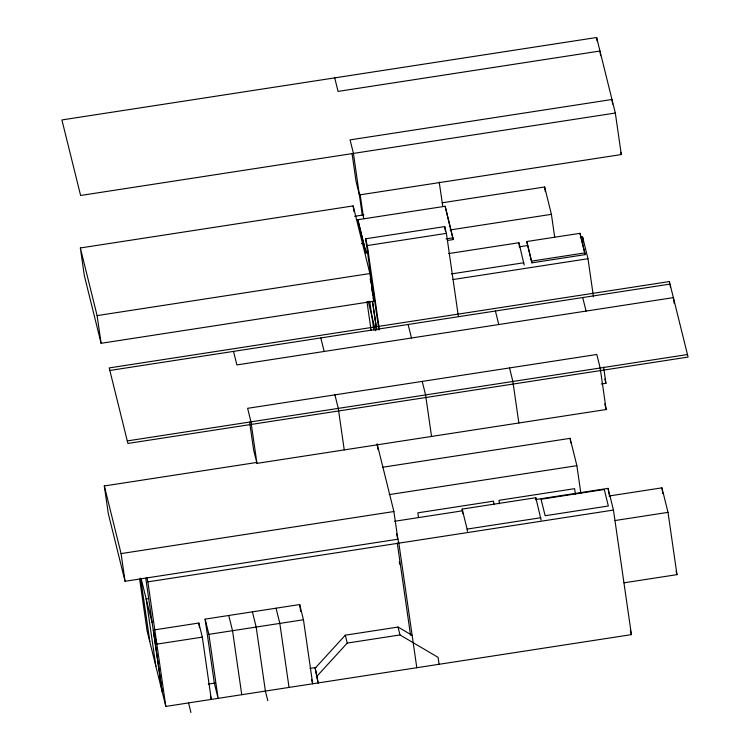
<?xml version="1.0" encoding="UTF-8"?>
<svg xmlns="http://www.w3.org/2000/svg" width="750" height="750" viewBox="0 0 750 750"><rect width="100%" height="100%" fill="white"/><g stroke="black" fill="none" stroke-linecap="round" stroke-linejoin="round"><path stroke-width="1.12" d="M315.188 668.128L318.141 682.941L315.188 668.128L345.3 635.184L398.044 627.056L412.078 635.316M317.137 676.013L347.25 643.078L399.994 634.941L438.084 657.366L439.088 664.284M615.328 113.025L596.616 37.5L61.903 119.944L80.616 195.478L615.328 113.025L621.309 154.547L359.409 194.934L356.062 181.406L352.069 153.722M80.353 247.969L353.166 205.912L369.919 273.544L373.912 301.228L101.1 343.294L84.337 275.653L80.353 247.969L97.106 315.609L101.1 343.294M354.656 216.291L363.872 214.866M442.162 202.8L544.631 186.994L551.4 214.331L554.728 237.403M368.212 252.666L365.916 253.022L357.844 219.722L445.144 206.269L453.216 239.559L447.469 240.441M371.512 288.666L374.034 298.819L365.616 238.791L444.731 226.584L446.409 233.353L458.372 316.397M361.434 243.628L363.731 243.272M450.084 229.959L551.4 214.331M365.616 238.791L367.294 245.55L446.409 233.353M357.844 219.722L365.663 251.288L367.959 250.931M446.072 238.894L452.963 237.825M448.697 253.566L518.906 242.738L524.194 265.05M526.781 241.528L579.984 233.325L584.831 252.909L585.084 254.634L531.881 262.838L526.781 241.528L531.881 262.838M519.15 246.806L527.222 245.569M580.303 237.384L582.609 237.028L587.981 258.722L593.466 296.784M97.106 315.609L369.919 273.544M531.638 261.112L584.831 252.909M451.35 273.928L523.866 262.744M452.991 279.544L587.981 258.722M109.837 370.463L670.012 284.091M127.294 440.916L687.469 354.544M601.322 384L605.934 383.287L603.609 367.144M377.963 449.662L377.128 443.897L393.891 511.528L397.875 539.212L125.062 581.278L108.309 513.638L104.316 485.963L256.913 462.431M256.95 463.369L606.15 409.528L600.169 368.006L596.822 354.478L247.622 408.319L250.969 421.847L256.95 463.369L253.603 449.841L249.609 422.156M382.444 467.278L570.112 438.337L576.881 465.675L580.875 493.359M389.222 494.616L576.881 465.675M104.316 485.963L121.078 553.594L393.891 511.528M462.816 513.694L462.15 509.081L535.809 497.719L541.106 520.041M394.631 521.278L462.712 510.788M535.397 499.575L608.091 488.372L613.462 510.066L631.416 634.631L165.816 706.425L162.047 691.209L145.762 578.175M609 496.013L661.931 487.847L668.006 512.362L676.978 574.65L624.047 582.806M462.15 509.081L467.109 529.087L540.769 517.734M146.794 577.509L147.863 581.859L613.462 510.066M615.075 520.528L668.006 512.362M148.481 598.575L146.175 598.931L155.906 666.403M205.116 619.134L208.884 634.35L218.109 698.362L214.331 683.147L205.116 619.134L299.691 604.547L303.459 619.763L312.684 683.775L311.606 679.434M154.491 629.878L198.816 623.034L202.312 637.134L211.284 699.412L210.478 696.159M208.884 634.35L303.459 619.763M202.312 637.134L156.844 644.138L153.347 630.047L162.328 692.334M208.312 684.075L215.25 683.006M310.097 668.381L315.881 667.491M620.756 152.297L621.309 154.547M676.153 571.303L676.978 574.65M585.084 254.634L579.984 233.325M604.856 378.947L605.934 383.287M582.712 297.544L586.069 311.072M604.753 403.884L606.15 409.528M630.337 630.291L631.416 634.631M495.413 311.006L498.769 324.534M509.522 367.941L512.869 381.459L518.85 422.981M453.216 239.559L445.144 206.269M408.113 324.469L411.469 337.997M422.222 381.394L425.569 394.922L431.55 436.444M334.716 77.878L338.062 91.406L599.963 51.028L600.628 55.641M370.144 278.794L373.369 291.816L378.853 329.878M373.069 297.844L373.912 301.228M368.203 301.35L375.469 330.666M396.478 533.578L398.85 543.159L416.803 667.725M398.044 627.056L399.994 634.941M320.812 337.931L324.169 351.459M334.922 394.856L338.269 408.384L344.25 449.906M345.3 635.184L347.25 643.078M233.513 351.394L236.869 364.922L673.369 297.619L674.194 303.384M276.047 608.194L279.816 623.409L289.041 687.422M252.403 611.841L256.172 627.056L265.397 691.069L267.769 700.65M228.759 615.487L232.528 630.703L241.753 694.716M188.55 702.919L190.922 712.5M141.15 578.644L152.044 622.603M149.756 641.606L147.103 630.9L139.622 578.991M161.766 690.075L150.037 642.731L140.616 578.166M372.488 301.556L376.659 329.194M439.191 182.016L442.762 206.222M360.075 194.213L363.647 218.419M670.181 285.244L670.509 287.55M612.638 104.109L611.972 99.497L350.072 139.884L353.428 153.412L362.278 215.156M661.931 487.847L662.756 493.612M596.616 37.5L597.112 40.959M582.609 237.028L583.444 242.794M608.091 488.372L608.925 494.138M544.631 186.994L545.297 191.616M570.112 438.337L570.778 442.95M575.447 494.419L574.622 488.663L498.956 500.325L499.453 503.784M518.906 242.738L519.572 247.35M535.809 497.719L536.147 500.025M493.997 504.619L493.5 501.169L417.844 512.831L418.509 517.434M467.109 529.087L467.447 531.394M367.294 245.55L379.425 329.747M365.663 251.288L365.916 253.022M372.488 301.256L376.641 330.094M369.741 301.294L373.894 330.131M353.166 205.912L353.991 211.678M366.956 301.641L371.119 330.478M397.247 542.934L410.541 635.203M399.3 561.825L399.628 564.131M299.691 604.547L300.675 611.409M198.816 623.034L199.481 627.656M147.863 581.859L165.816 706.425M121.078 553.594L125.062 581.278M444.731 226.584L445.378 231.206M669.384 281.55L109.209 367.922L127.922 443.447L688.097 357.075L669.384 281.55M604.266 489.506L541.059 499.256L545.147 515.737L608.353 505.997L604.266 489.506"/></g></svg>
